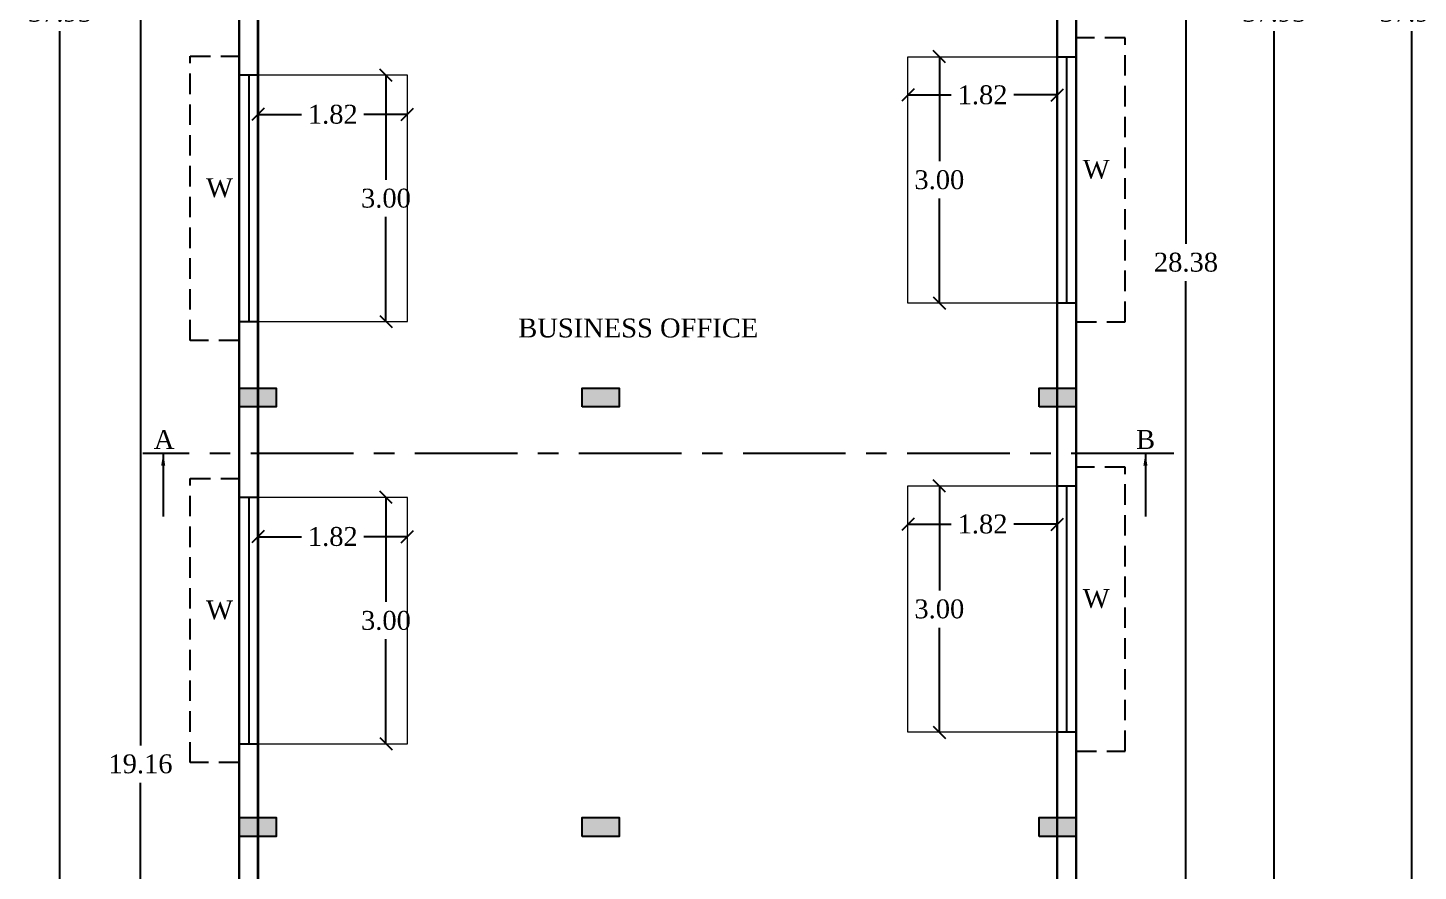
# Model space of a CAD drawing. Header units: metres. Extents: x 7889 to 8063, y -2348 to -2272.
# Drawn here: x 7905.16 to 7922.11, y -2330.08 to -2319.81 of the extents above; entities that cross this region are included whole.
import ezdxf

# ---------------------------------------------------------------- set-up
doc = ezdxf.new("R2010")
doc.units = ezdxf.units.M
doc.header["$MEASUREMENT"] = 0
doc.linetypes.add('CENTER', pattern=[2, 1.25, -0.25, 0.25, -0.25])
doc.linetypes.add('HIDDEN', pattern=[0.375, 0.25, -0.125])
for name, color, linetype in [('BLK_1_FLR_1_BLT_UP_AREA', 1, 'Continuous'), ('BLK_1_FLR_1_CARPET_AREA', 10, 'Continuous'), ('BLK_1_FLR_1_REGULAR_ROOM_1', 117, 'Continuous'), ('BLK_1_FLR_1_ROOF_AREA', 7, 'Continuous')]:
    doc.layers.add(name, color=color, linetype=linetype)
doc.layers.add('BLK_1_FLR_1_ROOM_1_LIGHT_VENTILATION_1', color=232, linetype='Continuous', lineweight=0)
doc.styles.add('Isa-', font='times.ttf')
doc.styles.add('STYLE2', font='times.ttf')
doc.dimstyles.new('ISO-25', dxfattribs={"dimscale": 0, "dimtxt": 0.23, "dimasz": 0.15, "dimexe": 1.25, "dimexo": 0.625, "dimgap": 0.11, "dimtad": 0, "dimtih": 1, "dimtoh": 1, "dimzin": 1, "dimdsep": 46, "dimtxsty": 'STYLE2', "dimblk": 'OBLIQUE', "dimcen": 0, "dimse1": 1, "dimse2": 1, "dimclrd": 1, "dimclrt": 3, "dimadec": 0, "dimazin": 2, "dimtfac": 1, "dimtix": 1, "dimtofl": 0, "dimtmove": 0, "dimatfit": 3, "dimfxl": 0, "dimtolj": 1, "dimarcsym": 0})

# ---------------------------------------------------------------- blocks, each defined once
blk = doc.blocks.new('_Oblique')
at = {"color": 0, "linetype": 'ByBlock', "lineweight": -2}
blk.add_line((-0.5, -0.5), (0.5, 0.5), dxfattribs=at)
blk = doc.blocks.new('*D169')
at = {"layer": 'BLK_1_FLR_1_ROOM_1_LIGHT_VENTILATION_1', "color": 232, "lineweight": -2}
for p, q in [((7907.969, -2320.864), (7908.498, -2320.864)), ((7909.789, -2320.864), (7909.259, -2320.864))]:
    blk.add_line(p, q, dxfattribs=at)
at = {"layer": 'Defpoints', "color": 0}
for p in [(7907.969, -2320.386), (7909.789, -2320.386), (7907.969, -2320.864)]:
    blk.add_point(p, dxfattribs=at)
at = {"layer": 'BLK_1_FLR_1_ROOM_1_LIGHT_VENTILATION_1', "color": 232, "lineweight": -2, "xscale": 0.15, "yscale": 0.15, "zscale": 0.15, "rotation": 180}
blk.add_blockref('_Oblique', (7907.969, -2320.864), dxfattribs=at)
at = {"layer": 'BLK_1_FLR_1_ROOM_1_LIGHT_VENTILATION_1', "color": 232, "lineweight": -2, "xscale": 0.15, "yscale": 0.15, "zscale": 0.15}
blk.add_blockref('_Oblique', (7909.789, -2320.864), dxfattribs=at)
at = {"layer": 'BLK_1_FLR_1_ROOM_1_LIGHT_VENTILATION_1', "color": 232, "insert": (7908.879, -2320.864), "char_height": 0.23, "attachment_point": 5, "style": 'STYLE2'}
blk.add_mtext('\\A1;1.82', dxfattribs=at)
blk = doc.blocks.new('*D170')
at = {"layer": 'BLK_1_FLR_1_ROOM_1_LIGHT_VENTILATION_1', "color": 232, "lineweight": -2}
for p, q in [((7909.527, -2320.386), (7909.527, -2321.659)), ((7909.527, -2323.386), (7909.527, -2322.113))]:
    blk.add_line(p, q, dxfattribs=at)
at = {"layer": 'Defpoints', "color": 0}
for p in [(7909.789, -2320.386), (7909.527, -2323.386), (7909.789, -2323.386)]:
    blk.add_point(p, dxfattribs=at)
at = {"layer": 'BLK_1_FLR_1_ROOM_1_LIGHT_VENTILATION_1', "color": 232, "lineweight": -2, "xscale": 0.15, "yscale": 0.15, "zscale": 0.15}
for p, rotation in [((7909.527, -2320.386), 90), ((7909.527, -2323.386), 270)]:
    blk.add_blockref('_Oblique', p, dxfattribs=dict(at, rotation=rotation))
at = {"layer": 'BLK_1_FLR_1_ROOM_1_LIGHT_VENTILATION_1', "color": 232, "insert": (7909.527, -2321.886), "char_height": 0.23, "attachment_point": 5, "style": 'STYLE2'}
blk.add_mtext('\\A1;3.00', dxfattribs=at)
blk = doc.blocks.new('*D171')
at = {"layer": 'BLK_1_FLR_1_ROOM_1_LIGHT_VENTILATION_1', "color": 232, "lineweight": -2}
for p, q in [((7907.969, -2326.007), (7908.498, -2326.007)), ((7909.789, -2326.007), (7909.259, -2326.007))]:
    blk.add_line(p, q, dxfattribs=at)
at = {"layer": 'Defpoints', "color": 0}
for p in [(7907.969, -2325.529), (7909.789, -2325.529), (7907.969, -2326.007)]:
    blk.add_point(p, dxfattribs=at)
at = {"layer": 'BLK_1_FLR_1_ROOM_1_LIGHT_VENTILATION_1', "color": 232, "lineweight": -2, "xscale": 0.15, "yscale": 0.15, "zscale": 0.15, "rotation": 180}
blk.add_blockref('_Oblique', (7907.969, -2326.007), dxfattribs=at)
at = {"layer": 'BLK_1_FLR_1_ROOM_1_LIGHT_VENTILATION_1', "color": 232, "lineweight": -2, "xscale": 0.15, "yscale": 0.15, "zscale": 0.15}
blk.add_blockref('_Oblique', (7909.789, -2326.007), dxfattribs=at)
at = {"layer": 'BLK_1_FLR_1_ROOM_1_LIGHT_VENTILATION_1', "color": 232, "insert": (7908.879, -2326.007), "char_height": 0.23, "attachment_point": 5, "style": 'STYLE2'}
blk.add_mtext('\\A1;1.82', dxfattribs=at)
blk = doc.blocks.new('*D172')
at = {"layer": 'BLK_1_FLR_1_ROOM_1_LIGHT_VENTILATION_1', "color": 232, "lineweight": -2}
for p, q in [((7909.527, -2325.529), (7909.527, -2326.801)), ((7909.527, -2328.529), (7909.527, -2327.256))]:
    blk.add_line(p, q, dxfattribs=at)
at = {"layer": 'Defpoints', "color": 0}
for p in [(7909.789, -2325.529), (7909.527, -2328.529), (7909.789, -2328.529)]:
    blk.add_point(p, dxfattribs=at)
at = {"layer": 'BLK_1_FLR_1_ROOM_1_LIGHT_VENTILATION_1', "color": 232, "lineweight": -2, "xscale": 0.15, "yscale": 0.15, "zscale": 0.15}
for p, rotation in [((7909.527, -2325.529), 90), ((7909.527, -2328.529), 270)]:
    blk.add_blockref('_Oblique', p, dxfattribs=dict(at, rotation=rotation))
at = {"layer": 'BLK_1_FLR_1_ROOM_1_LIGHT_VENTILATION_1', "color": 232, "insert": (7909.527, -2327.029), "char_height": 0.23, "attachment_point": 5, "style": 'STYLE2'}
blk.add_mtext('\\A1;3.00', dxfattribs=at)
blk = doc.blocks.new('*D179')
at = {"layer": 'BLK_1_FLR_1_ROOM_1_LIGHT_VENTILATION_1', "color": 232, "lineweight": -2}
for p, q in [((7916.272, -2325.389), (7916.272, -2326.662)), ((7916.272, -2328.389), (7916.272, -2327.116))]:
    blk.add_line(p, q, dxfattribs=at)
at = {"layer": 'Defpoints', "color": 0}
for p in [(7915.889, -2325.389), (7916.272, -2325.389), (7915.889, -2328.389)]:
    blk.add_point(p, dxfattribs=at)
at = {"layer": 'BLK_1_FLR_1_ROOM_1_LIGHT_VENTILATION_1', "color": 232, "lineweight": -2, "xscale": 0.15, "yscale": 0.15, "zscale": 0.15}
for p, rotation in [((7916.272, -2325.389), 90), ((7916.272, -2328.389), 270)]:
    blk.add_blockref('_Oblique', p, dxfattribs=dict(at, rotation=rotation))
at = {"layer": 'BLK_1_FLR_1_ROOM_1_LIGHT_VENTILATION_1', "color": 232, "insert": (7916.272, -2326.889), "char_height": 0.23, "attachment_point": 5, "style": 'STYLE2'}
blk.add_mtext('\\A1;3.00', dxfattribs=at)
blk = doc.blocks.new('*D180')
at = {"layer": 'BLK_1_FLR_1_ROOM_1_LIGHT_VENTILATION_1', "color": 232, "lineweight": -2}
for p, q in [((7915.889, -2325.855), (7916.418, -2325.855)), ((7917.709, -2325.855), (7917.179, -2325.855))]:
    blk.add_line(p, q, dxfattribs=at)
at = {"layer": 'Defpoints', "color": 0}
for p in [(7915.889, -2325.389), (7917.709, -2325.389), (7915.889, -2325.855)]:
    blk.add_point(p, dxfattribs=at)
at = {"layer": 'BLK_1_FLR_1_ROOM_1_LIGHT_VENTILATION_1', "color": 232, "lineweight": -2, "xscale": 0.15, "yscale": 0.15, "zscale": 0.15, "rotation": 180}
blk.add_blockref('_Oblique', (7915.889, -2325.855), dxfattribs=at)
at = {"layer": 'BLK_1_FLR_1_ROOM_1_LIGHT_VENTILATION_1', "color": 232, "lineweight": -2, "xscale": 0.15, "yscale": 0.15, "zscale": 0.15}
blk.add_blockref('_Oblique', (7917.709, -2325.855), dxfattribs=at)
at = {"layer": 'BLK_1_FLR_1_ROOM_1_LIGHT_VENTILATION_1', "color": 232, "insert": (7916.799, -2325.855), "char_height": 0.23, "attachment_point": 5, "style": 'STYLE2'}
blk.add_mtext('\\A1;1.82', dxfattribs=at)
blk = doc.blocks.new('*D181')
at = {"layer": 'BLK_1_FLR_1_ROOM_1_LIGHT_VENTILATION_1', "color": 232, "lineweight": -2}
for p, q in [((7916.272, -2320.161), (7916.272, -2321.434)), ((7916.272, -2323.161), (7916.272, -2321.889))]:
    blk.add_line(p, q, dxfattribs=at)
at = {"layer": 'Defpoints', "color": 0}
for p in [(7915.889, -2320.161), (7916.272, -2320.161), (7915.889, -2323.161)]:
    blk.add_point(p, dxfattribs=at)
at = {"layer": 'BLK_1_FLR_1_ROOM_1_LIGHT_VENTILATION_1', "color": 232, "lineweight": -2, "xscale": 0.15, "yscale": 0.15, "zscale": 0.15}
for p, rotation in [((7916.272, -2320.161), 90), ((7916.272, -2323.161), 270)]:
    blk.add_blockref('_Oblique', p, dxfattribs=dict(at, rotation=rotation))
at = {"layer": 'BLK_1_FLR_1_ROOM_1_LIGHT_VENTILATION_1', "color": 232, "insert": (7916.272, -2321.661), "char_height": 0.23, "attachment_point": 5, "style": 'STYLE2'}
blk.add_mtext('\\A1;3.00', dxfattribs=at)
blk = doc.blocks.new('*D182')
at = {"layer": 'BLK_1_FLR_1_ROOM_1_LIGHT_VENTILATION_1', "color": 232, "lineweight": -2}
for p, q in [((7915.889, -2320.627), (7916.418, -2320.627)), ((7917.709, -2320.627), (7917.179, -2320.627))]:
    blk.add_line(p, q, dxfattribs=at)
at = {"layer": 'Defpoints', "color": 0}
for p in [(7915.889, -2320.161), (7917.709, -2320.161), (7915.889, -2320.627)]:
    blk.add_point(p, dxfattribs=at)
at = {"layer": 'BLK_1_FLR_1_ROOM_1_LIGHT_VENTILATION_1', "color": 232, "lineweight": -2, "xscale": 0.15, "yscale": 0.15, "zscale": 0.15, "rotation": 180}
blk.add_blockref('_Oblique', (7915.889, -2320.627), dxfattribs=at)
at = {"layer": 'BLK_1_FLR_1_ROOM_1_LIGHT_VENTILATION_1', "color": 232, "lineweight": -2, "xscale": 0.15, "yscale": 0.15, "zscale": 0.15}
blk.add_blockref('_Oblique', (7917.709, -2320.627), dxfattribs=at)
at = {"layer": 'BLK_1_FLR_1_ROOM_1_LIGHT_VENTILATION_1', "color": 232, "insert": (7916.799, -2320.627), "char_height": 0.23, "attachment_point": 5, "style": 'STYLE2'}
blk.add_mtext('\\A1;1.82', dxfattribs=at)
blk = doc.blocks.new('*D205')
at = {"color": 1, "lineweight": -2}
for p, q in [((7906.535, -2319.196), (7906.535, -2328.549)), ((7906.535, -2338.356), (7906.535, -2329.004))]:
    blk.add_line(p, q, dxfattribs=at)
at = {"layer": 'Defpoints', "color": 0}
for p in [(7908.947, -2319.196), (7906.535, -2338.356), (7908.549, -2338.356)]:
    blk.add_point(p, dxfattribs=at)
at = {"color": 1, "lineweight": -2, "xscale": 0.15, "yscale": 0.15, "zscale": 0.15}
for p, rotation in [((7906.535, -2319.196), 90), ((7906.535, -2338.356), 270)]:
    blk.add_blockref('_Oblique', p, dxfattribs=dict(at, rotation=rotation))
at = {"color": 3, "insert": (7906.535, -2328.776), "char_height": 0.23, "attachment_point": 5, "style": 'STYLE2'}
blk.add_mtext('\\A1;19.16', dxfattribs=at)
blk = doc.blocks.new('*D207')
at = {"color": 1, "lineweight": -2}
for p, q in [((7905.553, -2300.656), (7905.553, -2319.394)), ((7905.553, -2338.586), (7905.553, -2319.849))]:
    blk.add_line(p, q, dxfattribs=at)
at = {"layer": 'Defpoints', "color": 0}
for p in [(7905.553, -2300.656), (7913.339, -2300.656), (7913.339, -2338.586)]:
    blk.add_point(p, dxfattribs=at)
at = {"color": 1, "lineweight": -2, "xscale": 0.15, "yscale": 0.15, "zscale": 0.15}
for p, rotation in [((7905.553, -2300.656), 90), ((7905.553, -2338.586), 270)]:
    blk.add_blockref('_Oblique', p, dxfattribs=dict(at, rotation=rotation))
at = {"color": 3, "insert": (7905.553, -2319.621), "char_height": 0.23, "attachment_point": 5, "style": 'STYLE2'}
blk.add_mtext('\\A1;37.93', dxfattribs=at)
blk = doc.blocks.new('*D63')
at = {"color": 1, "lineweight": -2}
for p, q in [((7919.278, -2308.476), (7919.278, -2322.439)), ((7919.278, -2336.856), (7919.278, -2322.894))]:
    blk.add_line(p, q, dxfattribs=at)
at = {"layer": 'Defpoints', "color": 0}
for p in [(7917.113, -2308.476), (7917.266, -2336.856), (7919.278, -2336.856)]:
    blk.add_point(p, dxfattribs=at)
at = {"color": 1, "lineweight": -2, "xscale": 0.15, "yscale": 0.15, "zscale": 0.15}
for p, rotation in [((7919.278, -2308.476), 90), ((7919.278, -2336.856), 270)]:
    blk.add_blockref('_Oblique', p, dxfattribs=dict(at, rotation=rotation))
at = {"color": 3, "insert": (7919.278, -2322.666), "char_height": 0.23, "attachment_point": 5, "style": 'STYLE2'}
blk.add_mtext('\\A1;28.38', dxfattribs=at)
blk = doc.blocks.new('*D66')
at = {"color": 1, "lineweight": -2}
for p, q in [((7920.355, -2300.656), (7920.355, -2319.394)), ((7920.355, -2338.586), (7920.355, -2319.849))]:
    blk.add_line(p, q, dxfattribs=at)
at = {"layer": 'Defpoints', "color": 0}
for p in [(7913.339, -2300.656), (7920.355, -2300.656), (7913.339, -2338.586)]:
    blk.add_point(p, dxfattribs=at)
at = {"color": 1, "lineweight": -2, "xscale": 0.15, "yscale": 0.15, "zscale": 0.15}
for p, rotation in [((7920.355, -2300.656), 90), ((7920.355, -2338.586), 270)]:
    blk.add_blockref('_Oblique', p, dxfattribs=dict(at, rotation=rotation))
at = {"color": 3, "insert": (7920.355, -2319.621), "char_height": 0.23, "attachment_point": 5, "style": 'STYLE2'}
blk.add_mtext('\\A1;37.93', dxfattribs=at)
blk = doc.blocks.new('*D117')
at = {"color": 1, "lineweight": -2}
for p, q in [((7922.03, -2300.656), (7922.03, -2319.394)), ((7922.03, -2338.586), (7922.03, -2319.849))]:
    blk.add_line(p, q, dxfattribs=at)
at = {"layer": 'Defpoints', "color": 0}
for p in [(7922.03, -2300.656), (7927.307, -2300.656), (7927.815, -2338.586)]:
    blk.add_point(p, dxfattribs=at)
at = {"color": 1, "lineweight": -2, "xscale": 0.15, "yscale": 0.15, "zscale": 0.15}
for p, rotation in [((7922.03, -2300.656), 90), ((7922.03, -2338.586), 270)]:
    blk.add_blockref('_Oblique', p, dxfattribs=dict(at, rotation=rotation))
at = {"color": 3, "insert": (7922.03, -2319.621), "char_height": 0.23, "attachment_point": 5, "style": 'STYLE2'}
blk.add_mtext('\\A1;37.93', dxfattribs=at)

msp = doc.modelspace()

# ---------------------------------------------------------------- hatches: boundary and pattern name
for points in [[(7908.18861, -2324.4265), (7908.18861, -2324.1965), (7907.73861, -2324.1965), (7907.73861, -2324.4265)], [(7912.36861, -2324.4265), (7912.36861, -2324.1965), (7911.91861, -2324.1965), (7911.91861, -2324.4265)], [(7917.93861, -2324.4265), (7917.93861, -2324.1965), (7917.48861, -2324.1965), (7917.48861, -2324.4265)], [(7908.18861, -2329.65868), (7908.18861, -2329.42868), (7907.73861, -2329.42868), (7907.73861, -2329.65868)], [(7912.36861, -2329.65868), (7912.36861, -2329.42868), (7911.91861, -2329.42868), (7911.91861, -2329.65868)], [(7917.93861, -2329.65868), (7917.93861, -2329.42868), (7917.48861, -2329.42868), (7917.48861, -2329.65868)]]:
    msp.add_hatch(color=5).paths.add_polyline_path(points)

# ---------------------------------------------------------------- linework, layer by layer
for p, q in [((7907.96861, -2300.8865), (7907.96861, -2338.3565)), ((7917.70861, -2336.8565), (7917.70861, -2307.2465))]:
    msp.add_line(p, q)
at = {"color": 2}
for p, q in [((7917.82361, -2320.16149), (7917.82361, -2323.16149)), ((7907.85361, -2320.38594), (7907.85361, -2323.38594)), ((7917.82361, -2325.389), (7917.82361, -2328.389)), ((7907.85361, -2325.52853), (7907.85361, -2328.52853))]:
    msp.add_line(p, q, dxfattribs=at)
at = {"color": 90, "linetype": 'CENTER'}
msp.add_line((7919.1299, -2324.99208), (7906.56469, -2324.99208), dxfattribs=at)
at = {"color": 90}
msp.add_lwpolyline([(7917.93861, -2300.6565), (7907.73861, -2300.6565), (7907.73861, -2338.5865), (7913.33861, -2338.5865), (7913.33861, -2337.0865), (7917.93861, -2337.0865)], close=True, dxfattribs=at)
msp.add_lwpolyline([(7917.93861, -2300.6565), (7907.73861, -2300.6565), (7907.73861, -2338.5865), (7913.33861, -2338.5865), (7913.33861, -2337.0865), (7917.93861, -2337.0865)], close=True)
at = {"color": 2, "linetype": 'HIDDEN'}
for points in [[(7917.93861, -2323.39149), (7917.93861, -2323.39149), (7918.53861, -2323.39149), (7918.53861, -2319.93149), (7918.53861, -2319.93149), (7917.93861, -2319.93149)], [(7907.73861, -2323.61594), (7907.73861, -2323.61594), (7907.13861, -2323.61594), (7907.13861, -2320.15594), (7907.13861, -2320.15594), (7907.73861, -2320.15594)], [(7917.93861, -2328.619), (7917.93861, -2328.619), (7918.53861, -2328.619), (7918.53861, -2325.159), (7918.53861, -2325.159), (7917.93861, -2325.159)], [(7907.73861, -2328.75853), (7907.73861, -2328.75853), (7907.13861, -2328.75853), (7907.13861, -2325.29853), (7907.13861, -2325.29853), (7907.73861, -2325.29853)]]:
    msp.add_lwpolyline(points, dxfattribs=at)
at = {"color": 2}
for points in [[(7917.93861, -2323.16149), (7917.70861, -2323.16149), (7917.70861, -2320.16149), (7917.93861, -2320.16149)], [(7907.73861, -2323.38594), (7907.96861, -2323.38594), (7907.96861, -2320.38594), (7907.73861, -2320.38594)], [(7917.93861, -2328.389), (7917.70861, -2328.389), (7917.70861, -2325.389), (7917.93861, -2325.389)], [(7907.73861, -2328.52853), (7907.96861, -2328.52853), (7907.96861, -2325.52853), (7907.73861, -2325.52853)]]:
    msp.add_lwpolyline(points, close=True, dxfattribs=at)
at = {"color": 5}
for points in [[(7907.73861, -2324.4265), (7907.73861, -2324.1965), (7908.18861, -2324.1965), (7908.18861, -2324.4265)], [(7911.91861, -2324.4265), (7911.91861, -2324.1965), (7912.36861, -2324.1965), (7912.36861, -2324.4265)], [(7917.48861, -2324.4265), (7917.48861, -2324.1965), (7917.93861, -2324.1965), (7917.93861, -2324.4265)], [(7907.73861, -2329.65868), (7907.73861, -2329.42868), (7908.18861, -2329.42868), (7908.18861, -2329.65868)], [(7911.91861, -2329.65868), (7911.91861, -2329.42868), (7912.36861, -2329.42868), (7912.36861, -2329.65868)], [(7917.48861, -2329.65868), (7917.48861, -2329.42868), (7917.93861, -2329.42868), (7917.93861, -2329.65868)]]:
    msp.add_lwpolyline(points, close=True, dxfattribs=at)
at = {"layer": 'BLK_1_FLR_1_BLT_UP_AREA', "color": 18}
msp.add_lwpolyline([(7907.73861, -2300.6565), (7917.93861, -2300.6565), (7917.93861, -2337.0865), (7913.33861, -2337.0865), (7913.33861, -2338.5865), (7907.73861, -2338.5865)], close=True, dxfattribs=at)
at = {"layer": 'BLK_1_FLR_1_CARPET_AREA', "color": 32}
msp.add_lwpolyline([(7917.70861, -2308.4765), (7917.70861, -2336.8565), (7913.10861, -2336.8565), (7913.10861, -2338.3565), (7907.96861, -2338.3565), (7907.96361, -2319.1965)], dxfattribs=at)
at = {"layer": 'BLK_1_FLR_1_REGULAR_ROOM_1', "color": 2}
msp.add_lwpolyline([(7907.96361, -2319.1965), (7917.70861, -2319.1965), (7917.70861, -2336.8565), (7913.10861, -2336.8565), (7913.10861, -2338.3565), (7907.96361, -2338.3565)], close=True, dxfattribs=at)
at = {"layer": 'BLK_1_FLR_1_ROOF_AREA', "color": 54}
msp.add_lwpolyline([(7907.73861, -2300.6565), (7917.93861, -2300.6565), (7917.93861, -2337.0865), (7913.33861, -2337.0865), (7913.33861, -2338.5865), (7907.73861, -2338.5865)], close=True, dxfattribs=at)
at = {"layer": 'BLK_1_FLR_1_ROOM_1_LIGHT_VENTILATION_1', "color": 2}
for points in [[(7917.70861, -2320.16149), (7917.70861, -2323.16149), (7915.88861, -2323.16149), (7915.88861, -2320.16149)], [(7907.96861, -2320.38594), (7907.96861, -2323.38594), (7909.78861, -2323.38594), (7909.78861, -2320.38594)], [(7917.70861, -2325.389), (7917.70861, -2328.389), (7915.88861, -2328.389), (7915.88861, -2325.389)], [(7907.96861, -2325.52853), (7907.96861, -2328.52853), (7909.78861, -2328.52853), (7909.78861, -2325.52853)]]:
    msp.add_lwpolyline(points, close=True, dxfattribs=at)

# ---------------------------------------------------------------- texts
at = {"color": 2, "style": 'Isa-'}
for s, p in [('W', (7918.02052, -2321.64697)), ('W', (7907.33435, -2321.87142)), ('A', (7906.69755, -2324.93791)), ('B', (7918.66974, -2324.93791)), ('W', (7918.02052, -2326.87448)), ('W', (7907.33435, -2327.01401))]:
    msp.add_text(s, height=0.23, dxfattribs=at).set_placement(p)
at = {"color": 6, "style": 'Isa-'}
msp.add_text('BUSINESS OFFICE', height=0.23, dxfattribs=at).set_placement((7911.13974, -2323.58001))

# ---------------------------------------------------------------- dimensions: what is measured, and where the dimension line sits
at = {"color": 90}
for base, p1, p2, override, picture, middle in [((7905.5534, -2300.6565), (7913.33861, -2338.5865), (7913.33861, -2300.6565), {"dimscale": 1, "dimfxl": 75, "dimarcsym": 2}, '*D207', (7905.5534, -2319.6215)), ((7920.35511, -2300.6565), (7913.33861, -2338.5865), (7913.33861, -2300.6565), {"dimscale": 1, "dimfxl": 75, "dimarcsym": 2}, '*D66', (7920.35511, -2319.6215)), ((7922.02958, -2300.6565), (7927.81486, -2338.5865), (7927.3074, -2300.6565), {"dimscale": 1, "dimfxl": 75, "dimarcsym": 2}, '*D117', (7922.02958, -2319.6215)), ((7919.2777, -2336.8565), (7917.11322, -2308.4765), (7917.26643, -2336.8565), {"dimscale": 1, "dimtmove": 1, "dimfxl": 75, "dimarcsym": 2}, '*D63', (7919.2777, -2322.6665)), ((7906.53462, -2338.3565), (7908.94716, -2319.1965), (7908.54887, -2338.3565), {"dimscale": 1, "dimtmove": 1, "dimfxl": 75, "dimarcsym": 2}, '*D205', (7906.53462, -2328.7765))]:
    dim = msp.add_linear_dim(base=base, p1=p1, p2=p2, angle=90, dimstyle='ISO-25', override=override, dxfattribs=at)
    dim.commit()
    dim.dimension.update_dxf_attribs({"geometry": picture, "text_midpoint": middle})
at = {"layer": 'BLK_1_FLR_1_ROOM_1_LIGHT_VENTILATION_1', "color": 232}
for base, p1, p2, picture, middle in [((7915.88861, -2320.62717), (7917.70861, -2320.16149), (7915.88861, -2320.16149), '*D182', (7916.79861, -2320.62717)), ((7907.96861, -2320.86439), (7909.78861, -2320.38594), (7907.96861, -2320.38594), '*D169', (7908.87861, -2320.86439)), ((7915.88861, -2325.85469), (7917.70861, -2325.389), (7915.88861, -2325.389), '*D180', (7916.79861, -2325.85469)), ((7907.96861, -2326.00698), (7909.78861, -2325.52853), (7907.96861, -2325.52853), '*D171', (7908.87861, -2326.00698))]:
    dim = msp.add_linear_dim(base=base, p1=p1, p2=p2, dimstyle='ISO-25', override={"dimscale": 1, "dimclrd": 232, "dimclrt": 232, "dimfxl": 75, "dimarcsym": 2}, dxfattribs=at)
    dim.commit()
    dim.dimension.update_dxf_attribs({"geometry": picture, "text_midpoint": middle})
for base, p1, p2, picture, middle in [((7916.27154, -2320.16149), (7915.88861, -2323.16149), (7915.88861, -2320.16149), '*D181', (7916.27154, -2321.66149)), ((7909.52697, -2323.38594), (7909.78861, -2320.38594), (7909.78861, -2323.38594), '*D170', (7909.52697, -2321.88594)), ((7916.27154, -2325.389), (7915.88861, -2328.389), (7915.88861, -2325.389), '*D179', (7916.27154, -2326.889)), ((7909.52697, -2328.52853), (7909.78861, -2325.52853), (7909.78861, -2328.52853), '*D172', (7909.52697, -2327.02853))]:
    dim = msp.add_linear_dim(base=base, p1=p1, p2=p2, angle=90, dimstyle='ISO-25', override={"dimscale": 1, "dimclrd": 232, "dimclrt": 232, "dimfxl": 75, "dimarcsym": 2}, dxfattribs=at)
    dim.commit()
    dim.dimension.update_dxf_attribs({"geometry": picture, "text_midpoint": middle})

# ---------------------------------------------------------------- leaders
at = {"color": 90}
for points in [[(7906.81197, -2324.99208), (7906.81197, -2325.76233)], [(7918.78416, -2324.99208), (7918.78416, -2325.76233)]]:
    msp.add_leader(points, dimstyle='ISO-25', override={"dimscale": 1, "dimfxl": 75, "dimarcsym": 2}, dxfattribs=at)

doc.saveas('drawing.dxf')
